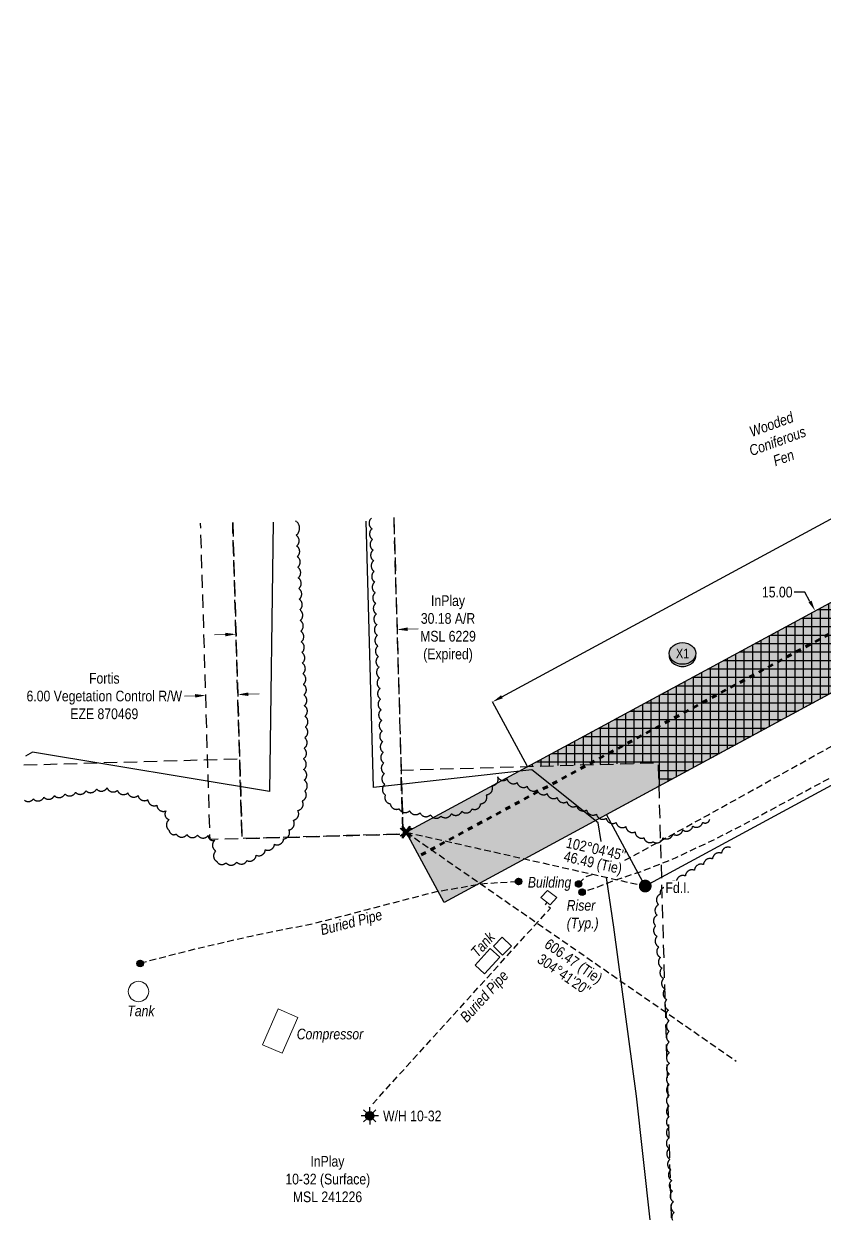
# Model space of a CAD drawing. Extents: x 618784 to 626680, y 5923025 to 5928252.
# Drawn here: x 620253 to 621003, y 5923025 to 5924147 of the extents above; entities that cross this region are included whole.
import ezdxf
from ezdxf.enums import TextEntityAlignment as Align

# ---------------------------------------------------------------- set-up
doc = ezdxf.new("R2010")
doc.units = 0
doc.header["$LTSCALE"] = 5
doc.header["$PDSIZE"] = 0.5
for name, pattern in [('0', [1, 1, 0]), ('foc-ACCESSROAD', [3.75, 2.5, -1.25]), ('foc-FLOWLINE', [3.75, 2.5, -1.25]), ('foc-PROPOSED-HP', [2, 1, -1]), ('foc-TIELINE', [1.875, 1.25, -0.625]), ('UG_PIPE', [1.875, 1.25, -0.625])]:
    doc.linetypes.add(name, pattern=pattern)
doc.layers.get('Defpoints').update_dxf_attribs({"color": 9})
for name, color, linetype in [('ABADATA-DRILL-T', 8, 'Continuous'), ('AS-PIPE-UG', 44, 'UG_PIPE'), ('AS-PIPE-UG-T', 44, 'Continuous'), ('AS-SYMBOL', 7, 'Continuous'), ('C-AR', 13, 'foc-ACCESSROAD'), ('C-RW', 13, 'Continuous'), ('C-WS', 13, 'foc-ACCESSROAD'), ('F-EZE', 190, 'foc-FLOWLINE'), ('L-BD', 7, 'Continuous'), ('L-MON', 1, 'Continuous'), ('L-TIE', 7, 'foc-TIELINE'), ('P-CROSSINGS', 250, 'Continuous'), ('P-PROPOSED', 10, 'Continuous'), ('P-PROPOSED-H', 21, 'Continuous'), ('P-TEMP-BLUE-BORE-H', 131, 'Continuous'), ('P-TEMP-NO CUT-H', 104, 'Continuous'), ('P-TEMP-NO CUT-T', 143, 'Continuous'), ('P-TXT', 4, 'Continuous'), ('T-BUSH', 110, '0'), ('WETLAND', 143, 'Continuous'), ('WETLAND-T', 146, 'Continuous')]:
    doc.layers.add(name, color=color, linetype=linetype)
for name, color, linetype, lineweight in [('AS-GENERAL', 48, 'Continuous', 18), ('C-AR-T', 13, 'Continuous', 9), ('C-WS-T', 13, 'Continuous', 9), ('F-EZE-T', 190, 'Continuous', 9), ('PROPOSED HP', 240, 'foc-PROPOSED-HP', 60), ('T-TEXT', 48, 'Continuous', 18)]:
    doc.layers.add(name, color=color, linetype=linetype, lineweight=lineweight)
doc.styles.add('175L', font='ARIALN.TTF', dxfattribs={"height": 20})
doc.styles.add('80CG', font='ARIALN.TTF', dxfattribs={"height": 10})
doc.styles.add('80L', font='ARIALN.TTF', dxfattribs={"height": 10})
doc.styles.add('80LS', font='ARIALNI.TTF', dxfattribs={"height": 10})
doc.styles.add('Crossing', font='ARIALN.TTF', dxfattribs={"height": 10})
doc.dimstyles.new('Compass 5 000', dxfattribs={"dimscale": 5, "dimtxt": 9, "dimasz": 2, "dimexe": 0.2, "dimexo": 0.0625, "dimgap": 0.5, "dimtad": 0, "dimtih": 1, "dimtoh": 1, "dimzin": 0, "dimdsep": 46, "dimtxsty": '80CG', "dimcen": 0.1, "dimse1": 1, "dimse2": 1, "dimclrd": 256, "dimclrt": 256, "dimaunit": 1, "dimadec": 4, "dimazin": 0, "dimtfac": 0.06, "dimtofl": 0, "dimtmove": 0, "dimatfit": 1, "dimfxl": 0.2, "dimtolj": 1, "dimtzin": 0, "dimlwd": -1, "dimarcsym": 0})

# ---------------------------------------------------------------- blocks, each defined once
blk = doc.blocks.new('GAS')
h = blk.add_hatch(color=255)
h.dxf.hatch_style = 1
edge = h.paths.add_edge_path()
edge.add_arc((0, 0), 0.9, 0, 360)
for p, q in [((-0.81, 0), (-1.62, 0)), ((-0.57, 0.57), (-1.14, 1.14)), ((0, 0.81), (0, 1.62)), ((0.57, 0.57), (1.14, 1.14)), ((1.62, 0), (0.81, 0)), ((-0.57, -0.57), (-1.14, -1.14)), ((0, -0.81), (0, -1.62)), ((1.14, -1.14), (0.57, -0.57))]:
    blk.add_line(p, q)
blk.add_circle((0, 0), 0.8)
blk = doc.blocks.new('RISER')
h = blk.add_hatch(color=255)
h.dxf.hatch_style = 1
edge = h.paths.add_edge_path()
edge.add_arc((0, 0), 0.7, 0, 360)
blk.add_hatch(color=48).paths.add_polyline_path([(0.58, -0.15), (-0.58, -0.15, 0.774597)])
at = {"color": 48}
blk.add_line((-0.58, -0.15), (0.58, -0.15), dxfattribs=at)
blk.add_circle((0, 0), 0.6, dxfattribs=at)
blk = doc.blocks.new('fdia')
at = {"color": 255, "const_width": 1}
blk.add_lwpolyline([(-0.5, 0, 1), (0.5, 0, 1)], format="xyb", close=True, dxfattribs=at)
blk = doc.blocks.new('Fdiaa')
blk.add_blockref('fdia', (0, 0))
blk = doc.blocks.new('fdib')
at = {"color": 1, "const_width": 1.6}
blk.add_lwpolyline([(-0.4, 0, 1), (0.4, 0, 1)], format="xyb", close=True, dxfattribs=at)
at = {"color": 1}
blk.add_circle((0, 0), 0.8, dxfattribs=at)
blk = doc.blocks.new('Fdibb')
blk.add_blockref('fdib', (0, 0))
blk = doc.blocks.new('fdicc')
for name in ['Fdibb', 'Fdiaa']:
    blk.add_blockref(name, (0, 0))
blk = doc.blocks.new('FDI')
blk.add_blockref('fdicc', (0, 0))
blk = doc.blocks.new('*D487')
at = {"layer": 'C-AR-T', "transparency": 16777216}
for p, q in [((620612.2, 5923579.3), (620622.2, 5923579.6)), ((620441.3, 5923574.3), (620431.3, 5923574))]:
    blk.add_line(p, q, dxfattribs=at)
for points in [[(620441.3, 5923576), (620441.4, 5923572.6), (620451.3, 5923574.6)], [(620612.2, 5923581), (620612.3, 5923577.7), (620602.2, 5923579)]]:
    blk.add_solid(points, dxfattribs=at)
at = {"layer": 'Defpoints', "color": 0, "transparency": 16777216}
for p in [(620602.2, 5923579), (620603.9, 5923522.2), (620453, 5923517.7)]:
    blk.add_point(p, dxfattribs=at)
at = {"layer": 'C-AR-T', "transparency": 16777216, "insert": (620650.1, 5923579.6), "char_height": 10, "attachment_point": 5, "style": '80CG'}
blk.add_mtext('\\A1;InPlay\\P30.18 A/R\\PMSL 6229\\P(Expired)', dxfattribs=at)
blk = doc.blocks.new('*D488')
at = {"layer": 'Defpoints', "color": 0, "transparency": 16777216}
for p in [(620423, 5923517.2), (620423, 5923516.8), (620453, 5923517.7)]:
    blk.add_point(p, dxfattribs=at)
at = {"layer": 'F-EZE-T', "transparency": 16777216}
for p, q in [((620413, 5923516.9), (620403, 5923516.6)), ((620463, 5923518.4), (620473, 5923518.6))]:
    blk.add_line(p, q, dxfattribs=at)
for points in [[(620462.9, 5923520), (620463, 5923516.7), (620453, 5923518.1)], [(620413, 5923518.5), (620413.1, 5923515.2), (620423, 5923517.2)]]:
    blk.add_solid(points, dxfattribs=at)
at = {"layer": 'F-EZE-T', "transparency": 16777216, "insert": (620327.9, 5923516.6), "char_height": 10, "attachment_point": 5, "style": '80CG'}
blk.add_mtext('\\A1;Fortis\\P6.00 Vegetation Control R/W\\PEZE 870469', dxfattribs=at)
blk = doc.blocks.new('*D539')
at = {"layer": 'Defpoints', "color": 0, "transparency": 16777216}
for p in [(620999.4, 5923599.4), (620994.2, 5923596.6), (621035.1, 5923533.5)]:
    blk.add_point(p, dxfattribs=at)
at = {"layer": 'P-TXT', "transparency": 16777216}
for p, q in [((620984.7, 5923614.1), (620974.7, 5923614.1)), ((620989.4, 5923605.3), (620984.7, 5923614.1)), ((621034.6, 5923521.8), (621039.4, 5923513))]:
    blk.add_line(p, q, dxfattribs=at)
for points in [[(620990.9, 5923606.1), (620988, 5923604.6), (620994.2, 5923596.6)], [(621036.1, 5923522.6), (621033.2, 5923521), (621029.9, 5923530.6)]]:
    blk.add_solid(points, dxfattribs=at)
at = {"layer": 'P-TXT', "transparency": 16777216, "insert": (620958.7, 5923614.1), "char_height": 10, "attachment_point": 5, "style": '80CG'}
blk.add_mtext('\\A1;15.00', dxfattribs=at)
blk = doc.blocks.new('TEMP')
h = blk.add_hatch(color=255)
h.dxf.hatch_style = 1
h.paths.add_polyline_path([(0, 0.25), (-0.67, 1.15), (-0.67, 0.67), (-1.15, 0.67), (-0.25, 0), (-1.15, -0.67), (-0.67, -0.67), (-0.67, -1.15), (0, -0.25), (0.67, -1.15), (0.67, -0.67), (1.15, -0.67), (0.25, 0), (1.15, 0.67), (0.67, 0.67), (0.67, 1.15)])
h.paths.add_polyline_path([(0.57, 0.85), (0.57, 0.57), (0.85, 0.57), (0.08, 0), (0.85, -0.57), (0.57, -0.57), (0.57, -0.85), (0, -0.08), (-0.57, -0.85), (-0.57, -0.57), (-0.85, -0.57), (-0.08, 0), (-0.85, 0.57), (-0.57, 0.57), (-0.57, 0.85), (0, 0.08)], flags=16)
h = blk.add_hatch(color=1)
h.dxf.hatch_style = 1
h.paths.add_polyline_path([(0, 0.08), (-0.57, 0.85), (-0.57, 0.57), (-0.85, 0.57), (-0.08, 0), (-0.85, -0.57), (-0.57, -0.57), (-0.57, -0.85), (0, -0.08), (0.57, -0.85), (0.57, -0.57), (0.85, -0.57), (0.08, 0), (0.85, 0.57), (0.57, 0.57), (0.57, 0.85)])
at = {"color": 1}
for p, q in [((-0.08, 0), (0.08, 0)), ((0, 0.08), (0, -0.08))]:
    blk.add_line(p, q, dxfattribs=at)
at = {"color": 255, "flags": 128}
blk.add_lwpolyline([(-0.25, 0), (-1.15, 0.67), (-0.67, 0.67), (-0.67, 1.15), (0, 0.25), (0.67, 1.15), (0.67, 0.67), (1.15, 0.67), (0.25, 0), (1.15, -0.67), (0.67, -0.67), (0.67, -1.15), (0, -0.25), (-0.67, -1.15), (-0.67, -0.67), (-1.15, -0.67)], close=True, dxfattribs=at)
at = {"color": 1, "flags": 128}
blk.add_lwpolyline([(-0.08, 0), (-0.85, 0.57), (-0.57, 0.57), (-0.57, 0.85), (0, 0.08), (0.57, 0.85), (0.57, 0.57), (0.85, 0.57), (0.08, 0), (0.85, -0.57), (0.57, -0.57), (0.57, -0.85), (0, -0.08), (-0.57, -0.85), (-0.57, -0.57), (-0.85, -0.57)], close=True, dxfattribs=at)
blk = doc.blocks.new('*D570')
at = {"layer": 'Defpoints', "color": 0, "transparency": 16777216}
for p in [(621688.4, 5924050.8), (621721.1, 5923990.2), (620724.7, 5923450.6, 4218.8)]:
    blk.add_point(p, dxfattribs=at)
at = {"layer": 'P-TEMP-NO CUT-T', "transparency": 16777216}
for p, q in [((621679.6, 5924046), (621259.6, 5923818.6)), ((620700.7, 5923515.9), (621120.6, 5923743.3))]:
    blk.add_line(p, q, dxfattribs=at)
for points in [[(621678.8, 5924047.5), (621680.4, 5924044.5), (621688.4, 5924050.8)], [(620699.9, 5923517.4), (620701.4, 5923514.5), (620691.9, 5923511.2)]]:
    blk.add_solid(points, dxfattribs=at)
at = {"layer": 'P-TEMP-NO CUT-T', "transparency": 16777216, "insert": (621190.1, 5923781), "char_height": 10, "attachment_point": 5, "rotation": 28.4358, "style": '80CG'}
blk.add_mtext('\\A1;{\\fArial Narrow|b1|i0|c0|p34;\\H1.4x;NO CUT ZONE 226.7}', dxfattribs=at)
blk = doc.blocks.new('xing2')
h = blk.add_hatch(color=50)
h.dxf.hatch_style = 1
edge = h.paths.add_edge_path()
edge.add_ellipse((0, 0), major_axis=(-12.5, 0), ratio=0.816297, start_angle=0, end_angle=360)
h = blk.add_hatch(color=250)
h.dxf.hatch_style = 1
edge = h.paths.add_edge_path()
edge.add_ellipse((0, -2), major_axis=(-12.5, 0), ratio=0.816297, start_angle=0, end_angle=180)
edge.add_line((12.5, -2), (12.5, 0))
edge.add_ellipse((0, 0), major_axis=(-12.5, 0), ratio=0.816297, start_angle=0, end_angle=180, ccw=False)
edge.add_line((-12.5, 0), (-12.5, -2))
at = {"color": 250}
blk.add_ellipse((0, 0), major_axis=(-12.5, 0), ratio=0.816297, dxfattribs=at)
blk.add_ellipse((0, -2), major_axis=(-12.5, 0), ratio=0.816297, start_param=0, end_param=3.141593, dxfattribs=at)
at = {"color": 250, "style": 'Crossing'}
blk.add_attdef('CROSSING', text='', height=9, dxfattribs=at).set_placement((0.1, 0), align=Align.MIDDLE_CENTER)
at = {"color": 250, "style": 'Crossing', "flags": 1}
for tag, p in [('OWNER', (0.1, -12.5)), ('DESCRIPTION', (0.1, -25.8)), ('LOCATION', (0.1, -39.3)), ('DWG_REF', (0.1, -52.8))]:
    blk.add_attdef(tag, text='', height=9, dxfattribs=at).set_placement(p, align=Align.MIDDLE_CENTER)

msp = doc.modelspace()

# ---------------------------------------------------------------- hatches: boundary and pattern name
at = {"layer": 'P-PROPOSED-H'}
h = msp.add_hatch(color=256, dxfattribs=at)
h.dxf.hatch_style = 1
h.paths.add_polyline_path([(620763.008, 5923471.368), (621988.895, 5924135.192), (622024.561, 5924069.245), (620646.551, 5923323.046), (620610.85, 5923388.975)])
at = {"layer": 'P-TEMP-BLUE-BORE-H'}
h = msp.add_hatch(color=256, dxfattribs=at)
h.dxf.hatch_style = 1
h.paths.add_polyline_path([(620847.67, 5923431.969), (620847.034, 5923454.113), (620724.655, 5923450.6), (620763.008, 5923471.368), (621721.205, 5923990.237), (621769.87, 5923931.42)])
at = {"layer": 'P-TEMP-NO CUT-H', "ltscale": 2}
h = msp.add_hatch(dxfattribs=at)
h.set_pattern_fill('ANSI37', color=256, scale=2.499148, angle=45)
h.set_pattern_definition([(90, (212.678, 2019.71), (-7.934793868, 1e-15), []), (180, (212.678, 2019.71), (-1e-15, -7.934793868), [])])
h.paths.add_polyline_path([(620847.67, 5923431.969), (620847.034, 5923454.113), (620724.655, 5923450.6), (620763.008, 5923471.368), (621721.205, 5923990.237), (621769.87, 5923931.42)])

# ---------------------------------------------------------------- linework, layer by layer
at = {"layer": 'AS-GENERAL'}
for points in [[(620752.218, 5923327.627), (620743.216, 5923334.274), (620736.953, 5923327.652), (620745.955, 5923321.005)], [(620709.472, 5923281.977), (620700.943, 5923290.406), (620692.604, 5923281.969), (620701.134, 5923273.54)]]:
    msp.add_lwpolyline(points, close=True, dxfattribs=at)
at = {"layer": 'AS-GENERAL', "flags": 128}
for points in [[(620698.582, 5923271.928), (620684.447, 5923256.172), (620675.521, 5923264.18), (620689.655, 5923279.936)], [(620509.175, 5923215.342), (620494.644, 5923181.63), (620476.29, 5923189.541), (620490.821, 5923223.253)]]:
    msp.add_lwpolyline(points, close=True, dxfattribs=at)
at = {"layer": 'AS-GENERAL'}
msp.add_circle((620359.956, 5923239.606), 9.558, dxfattribs=at)
at = {"layer": 'AS-PIPE-UG', "flags": 128}
for points in [[(620815.943, 5923362.672), (620827.075, 5923368.626), (620854.39, 5923383.546), (620893.525, 5923405.016), (620919.51, 5923419.401), (621024.035, 5923477.756), (621204.525, 5923584.436), (621314.605, 5923649.971), (621465.885, 5923736.396), (621563.76, 5923788.756), (621631.8, 5923825.016)], [(621649.69, 5923806.681), (621581.615, 5923763.946), (621481.31, 5923712.036), (621326.405, 5923629.056), (621189.34, 5923545.216), (621034.495, 5923453.931), (620932.16, 5923398.681), (620899.66, 5923381.951), (620863.085, 5923364.676), (620832.94, 5923352.591), (620804.77, 5923343.201), (620787.1, 5923336.136), (620775.81, 5923332.776)], [(620715.05, 5923342.436), (620683.83, 5923340.636), (620637.755, 5923332.706), (620574.185, 5923316.196), (620522.645, 5923302.796), (620465.155, 5923291.306), (620407.28, 5923277.856), (620361.985, 5923266.011)], [(620772.785, 5923340.726), (620779.615, 5923347.466), (620785.303, 5923349.426)]]:
    msp.add_lwpolyline(points, dxfattribs=at)
at = {"layer": 'C-AR', "flags": 128}
msp.add_lwpolyline([(620599.377, 5923684.094), (620607.84, 5923387.243), (620457.053, 5923382.915), (620448.59, 5923679.796)], dxfattribs=at)
at = {"layer": 'C-RW', "flags": 128}
msp.add_lwpolyline([(622206.683, 5924081.239), (620834.98, 5923338.456), (620798.708, 5923405.44), (622168.086, 5924146.964)], dxfattribs=at)
at = {"layer": 'C-WS', "elevation": 4218.845, "flags": 128}
msp.add_lwpolyline([(620599.216, 5923680.898), (620607.907, 5923387.154), (620457.002, 5923382.914), (620448.234, 5923679.256)], dxfattribs=at)
at = {"layer": 'F-EZE', "elevation": 4218.845, "flags": 128}
msp.add_lwpolyline([(620448.234, 5923679.256), (620457.002, 5923382.914), (620426.997, 5923382.074), (620418.213, 5923678.93)], dxfattribs=at)
at = {"layer": 'L-TIE', "flags": 128}
for points in [[(620610.85, 5923388.975), (620920.353, 5923174.29)], [(620610.85, 5923388.975), (620834.98, 5923338.456)]]:
    msp.add_lwpolyline(points, dxfattribs=at)
at = {"layer": 'P-PROPOSED', "flags": 128}
msp.add_lwpolyline([(620763.008, 5923471.368), (621988.895, 5924135.192), (622024.561, 5924069.245), (620646.551, 5923323.046), (620610.85, 5923388.975)], close=True, dxfattribs=at)
at = {"layer": 'P-TEMP-NO CUT-T', "flags": 128}
msp.add_lwpolyline([(620724.655, 5923450.6), (620691.86, 5923511.164)], dxfattribs=at)
at = {"layer": 'PROPOSED HP', "flags": 128}
msp.add_lwpolyline([(622000.996, 5924112.818), (620622.963, 5923366.606)], dxfattribs=at)
at = {"layer": 'T-BUSH', "flags": 128}
for points in [[(620253.01, 5923418.967, 0.4173524), (620261.373, 5923420.134, 0.52056705), (620271.248, 5923421.685, 0.52056705), (620281.124, 5923423.237, 0.52056705), (620290.999, 5923424.788, 0.52056705), (620300.875, 5923426.339, 0.52056705), (620310.75, 5923427.891, 0.52056705), (620320.626, 5923429.442, 0.52056705), (620330.483, 5923430.595, 0.52056705), (620340.181, 5923428.167, 0.52056705), (620349.878, 5923425.74, 0.52056705), (620359.575, 5923423.312, 0.52056705), (620368.668, 5923419.449, 0.52056705), (620377.179, 5923414.207, 0.52056705), (620385.691, 5923408.964, 0.52056705), (620388.758, 5923400.716, 0.52056705), (620388.657, 5923390.72, 0.52056705), (620395.309, 5923387.132, 0.52056705), (620405.296, 5923386.709, 0.52056705), (620415.284, 5923386.286, 0.52056705), (620425.272, 5923385.864, 0.52056705), (620431.416, 5923381.361, 0.52056705), (620432.433, 5923371.417, 0.52056705), (620433.451, 5923361.472, 0.52056705), (620441.929, 5923360.308, 0.52056705), (620451.908, 5923360.909, 0.52056705), (620461.645, 5923362.293, 0.52056705), (620470.237, 5923367.404, 0.52056705), (620478.829, 5923372.514, 0.52056705), (620487.42, 5923377.624, 0.52056705), (620496.012, 5923382.735, 0.52056705), (620501.018, 5923391.056, 0.52056705), (620505.154, 5923400.157, 0.52056705), (620509.291, 5923409.258, 0.52056705), (620513.427, 5923418.358, 0.52056705), (620515.865, 5923427.779, 0.52056705), (620515.324, 5923437.761, 0.52056705), (620514.783, 5923447.743, 0.52056705), (620514.509, 5923457.724, 0.52056705), (620515.132, 5923467.701, 0.52056705), (620515.756, 5923477.678, 0.52056705), (620516.38, 5923487.655, 0.52056705), (620515.903, 5923497.64, 0.52056705), (620515.423, 5923507.625, 0.52056705), (620514.942, 5923517.61, 0.52056705), (620514.462, 5923527.595, 0.52056705), (620513.982, 5923537.58, 0.52056705), (620513.501, 5923547.565, 0.52056705), (620513.021, 5923557.55, 0.52056705), (620512.54, 5923567.535, 0.52056705), (620512.06, 5923577.521, 0.52056705), (620511.579, 5923587.506, 0.52056705), (620511.099, 5923597.491, 0.52056705), (620510.619, 5923607.476, 0.52056705), (620510.138, 5923617.461, 0.52056705), (620509.658, 5923627.446, 0.52056705), (620509.177, 5923637.431, 0.52056705), (620508.697, 5923647.416, 0.52056705), (620508.216, 5923657.401, 0.52056705), (620507.736, 5923667.386, 0.52056705), (620507.077, 5923681.092)], [(620578.403, 5923683.477, 0.52056705), (620578.904, 5923673.493, 0.52056705), (620579.405, 5923663.509, 0.52056705), (620579.906, 5923653.525, 0.52056705), (620580.407, 5923643.541, 0.52056705), (620580.908, 5923633.557, 0.52056705), (620581.409, 5923623.573, 0.52056705), (620581.91, 5923613.589, 0.52056705), (620582.411, 5923603.605, 0.52056705), (620582.911, 5923593.621, 0.52056705), (620583.412, 5923583.637, 0.52056705), (620583.913, 5923573.653, 0.52056705), (620584.414, 5923563.669, 0.52056705), (620584.915, 5923553.685, 0.52056705), (620585.416, 5923543.701, 0.52056705), (620585.917, 5923533.717, 0.52056705), (620586.418, 5923523.733, 0.52056705), (620586.919, 5923513.749, 0.52056705), (620587.42, 5923503.765, 0.52056705), (620587.92, 5923493.781, 0.52056705), (620588.421, 5923483.797, 0.52056705), (620588.922, 5923473.813, 0.52056705), (620589.423, 5923463.829, 0.52056705), (620589.924, 5923453.845, 0.52056705), (620590.425, 5923443.861, 0.52056705), (620590.926, 5923433.877, 0.52056705), (620591.427, 5923423.893, 0.52056705), (620595.983, 5923415.677, 0.52056705), (620604.277, 5923410.958, 0.52056705), (620614.09, 5923409.049, 0.52056705), (620623.903, 5923407.141, 0.52056705), (620633.715, 5923405.232, 0.52056705), (620643.515, 5923404.068, 0.52056705), (620653.257, 5923406.31, 0.52056705), (620662.999, 5923408.552, 0.52056705), (620672.741, 5923410.795, 0.52056705), (620680.67, 5923415.59, 0.52056705), (620685.997, 5923424.049, 0.52056705), (620691.324, 5923432.508, 0.52056705), (620696.651, 5923440.967, 0.52056705), (620705.554, 5923438.928, 0.52056705), (620714.937, 5923435.48, 0.52056705), (620724.32, 5923432.032, 0.52056705), (620733.703, 5923428.584, 0.52056705), (620743.087, 5923425.136, 0.52056705), (620752.384, 5923421.472, 0.52056705), (620761.589, 5923417.573, 0.52056705), (620770.794, 5923413.674, 0.52056705), (620779.998, 5923409.774, 0.52056705), (620789.203, 5923405.875, 0.52056705), (620798.408, 5923401.976, 0.52056705), (620807.613, 5923398.077, 0.52056705), (620816.818, 5923394.177, 0.52056705), (620825.496, 5923389.303, 0.52056705), (620833.808, 5923383.749, 0.52056705), (620842.311, 5923379.97, 0.52056705), (620851.615, 5923383.625, 0.52056705), (620860.92, 5923387.28, 0.52056705), (620870.224, 5923390.936, 0.52056705), (620879.528, 5923394.591, 0.52056705), (620888.832, 5923398.247, 0.52056705), (620895.414, 5923400.832, 0.52056705)], [(620914.958, 5923374.47, 0.52056705), (620906.489, 5923369.16, 0.52056705), (620898.019, 5923363.85, 0.52056705), (620889.549, 5923358.54, 0.52056705), (620881.08, 5923353.23, 0.52056705), (620872.61, 5923347.92, 0.52056705), (620864.14, 5923342.61, 0.52056705), (620855.671, 5923337.3, 0.52056705), (620848.903, 5923330.88, 0.52056705), (620847.46, 5923320.988, 0.52056705), (620846.017, 5923311.096, 0.52056705), (620844.682, 5923301.204, 0.52056705), (620846.177, 5923291.32, 0.52056705), (620847.671, 5923281.436, 0.52056705), (620849.166, 5923271.552, 0.52056705), (620850.66, 5923261.667, 0.52056705), (620852.155, 5923251.783, 0.52056705), (620853.649, 5923241.899, 0.52056705), (620855.144, 5923232.015, 0.52056705), (620856.638, 5923222.13, 0.52056705), (620857.418, 5923212.191, 0.52056705), (620857.457, 5923202.194, 0.52056705), (620857.496, 5923192.198, 0.52056705), (620857.535, 5923182.201, 0.52056705), (620857.551, 5923172.205, 0.52056705), (620857.528, 5923162.208, 0.52056705), (620857.505, 5923152.212, 0.52056705), (620857.482, 5923142.215, 0.52056705), (620857.458, 5923132.219, 0.52056705), (620857.435, 5923122.222, 0.52056705), (620857.412, 5923112.226, 0.52056705), (620857.389, 5923102.229, 0.52056705), (620857.366, 5923092.232, 0.52056705), (620858.124, 5923082.266, 0.52056705), (620858.923, 5923072.302, 0.52056705), (620859.721, 5923062.337, 0.52056705), (620860.52, 5923052.372, 0.52056705), (620861.319, 5923042.408, 0.52056705), (620862.117, 5923032.443, 0.33812884), (620860.445, 5923025.228, 0.33812884)]]:
    msp.add_lwpolyline(points, format="xyb", dxfattribs=at)
at = {"layer": 'WETLAND'}
for points in [[(620486.185, 5923679.669), (620482.861, 5923427.059), (620260.61, 5923464.101), (620254.111, 5923460.31)], [(620793.542, 5923380.095), (620790.887, 5923397.642), (620728.64, 5923447.331), (620580.095, 5923431.028), (620573.527, 5923680.619)], [(620839.701, 5923025.382), (620826.82, 5923141.309), (620805.653, 5923300.059), (620798.638, 5923346.42)]]:
    msp.add_lwpolyline(points, dxfattribs=at)

# ---------------------------------------------------------------- block references
at = {"layer": 'ABADATA-DRILL-T', "xscale": 4.998295350000026, "yscale": 4.998295350000026, "zscale": 4.998295350000026}
msp.add_blockref('GAS', (620576.675, 5923123.066), dxfattribs=at)
at = {"layer": 'AS-SYMBOL', "xscale": 4.998295350000026, "yscale": 4.998295350000026, "zscale": 4.998295350000026}
for p in [(620716.26, 5923342.746), (620772.5, 5923340.431), (620775.795, 5923332.761), (620361.515, 5923265.896)]:
    msp.add_blockref('RISER', p, dxfattribs=at)
at = {"layer": 'L-MON'}
for name, p, xscale, yscale, zscale in [('TEMP', (620610.85, 5923388.975), 4.998295350000006, 4.998295350000006, 4.998295350000006), ('FDI', (620834.98, 5923338.456, 4218.845), 4.998295350000026, 4.998295350000026, 4.998295350000026)]:
    msp.add_blockref(name, p, dxfattribs=dict(at, xscale=xscale, yscale=yscale, zscale=zscale))
at = {"layer": 'P-CROSSINGS', "xscale": 0.99965907, "yscale": 0.99965907, "zscale": 0.99965907}
msp.add_blockref('xing2', (620869.936, 5923556.631), dxfattribs=at).add_auto_attribs({'CROSSING': 'X1'})

# ---------------------------------------------------------------- texts
at = {"layer": 'AS-PIPE-UG-T', "attachment_point": 1, "style": '80L'}
for s, width, gutter_width, insert, char_height, rotation in [('\\pt29.9896;{\\fArial Narrow|b0|i1|c0|p34;Buried Pipe}', 58.99563, 49.966, (620529.424, 5923301.967), 9.99653, 14.55885), ('\\pt29.97937;{\\fArial Narrow|b0|i1|c0|p34;Buried Pipe}', 59.01575, 49.983, (620660.361, 5923216.608), 9.99312, 47.781134)]:
    msp.add_mtext_dynamic_manual_height_columns(s, width=width, gutter_width=gutter_width, heights=[0], dxfattribs=dict(at, insert=insert, char_height=char_height, rotation=rotation))
at = {"layer": 'L-BD', "style": '80L'}
for s, rotation, p in [("102°04'45''", 347.2979, (620788.862, 5923373.302)), ('46.49 (Tie)', 347.2979, (620785.73, 5923359.406)), ('606.47 (Tie)', 325.2532, (620767.094, 5923267.141)), ("304°41'20''", 325.2532, (620758.975, 5923255.436))]:
    msp.add_text(s, height=9.99659, rotation=rotation, dxfattribs=at).set_placement(p, align=Align.MIDDLE)
at = {"layer": 'T-TEXT', "attachment_point": 1, "style": '80L'}
for s, width, gutter_width, insert, char_height in [('{\\fArial Narrow|b0|i1|c0|p34;Building}', 26.16884, 49.983, (620724.905, 5923346.962), 9.99318), ('\\pt29.9896;{\\fArial Narrow|b0|i1|c0|p34;Riser\\P(Typ.)}', 27.81204, 49.966, (620761.378, 5923325.358), 9.99653), ('{\\fArial Narrow|b0|i1|c0|p34;Tank}', 92.90473, 49.983, (620349.52, 5923226.411), 9.99318), ('{\\fArial Narrow|b0|i1|c0|p34;Compressor}', 26.16884, 49.983, (620508.294, 5923204.687), 9.99318)]:
    msp.add_mtext_dynamic_manual_height_columns(s, width=width, gutter_width=gutter_width, heights=[0], dxfattribs=dict(at, insert=insert, char_height=char_height))
at = {"layer": 'T-TEXT', "insert": (620670.393, 5923277.582), "char_height": 9.99318, "attachment_point": 1, "rotation": 48.105216, "style": '80L'}
msp.add_mtext_dynamic_manual_height_columns('{\\fArial Narrow|b0|i1|c0|p34;Tank}', width=26.16884, gutter_width=49.983, heights=[0], dxfattribs=at)
at = {"layer": 'WETLAND-T', "linetype": 'Continuous', "insert": (620951.505, 5923776.159), "char_height": 9.9966, "width": 67.28715, "attachment_point": 2, "rotation": 20, "style": '80LS'}
msp.add_mtext('Wooded\\PConiferous\\PFen', dxfattribs=at)

# ---------------------------------------------------------------- dimensions: what is measured, and where the dimension line sits
at = {"layer": 'C-AR-T'}
dim = msp.add_linear_dim(base=(620602.229, 5923579.048, 4218.845), p1=(620453.014, 5923517.706, 4218.845), p2=(620603.912, 5923522.17, 4218.845), angle=1.694782, text='InPlay\\P30.18 A/R\\PMSL 6229\\P(Expired)', dimstyle='Compass 5 000', dxfattribs=at)
dim.commit()
dim.dimension.update_dxf_attribs({"geometry": '*D487', "text_midpoint": (620650.147, 5923579.639, 4218.845), "dimtype": 161})
at = {"layer": 'F-EZE-T'}
dim = msp.add_aligned_dim(p1=(620453.014, 5923517.706, 4218.845), p2=(620423.01, 5923516.818, 4218.845), distance=-0.35, text='Fortis\\P6.00 Vegetation Control R/W\\PEZE 870469', dimstyle='Compass 5 000', dxfattribs=at)
dim.commit()
dim.dimension.update_dxf_attribs({"geometry": '*D488', "text_midpoint": (620327.851, 5923516.576, 4218.845)})
at = {"layer": 'P-TEMP-NO CUT-T'}
dim = msp.add_linear_dim(base=(621688.354, 5924050.77), p1=(620724.655, 5923450.6, 4218.845), p2=(621721.15, 5923990.207), angle=28.435757, text='{\\fArial Narrow|b1|i0|c0|p34;\\H1.4x;NO CUT ZONE 226.7}', dimstyle='Compass 5 000', override={"dimtih": 0}, dxfattribs=at)
dim.commit()
dim.dimension.update_dxf_attribs({"geometry": '*D570', "text_midpoint": (621190.107, 5923780.967), "dimtype": 161})
at = {"layer": 'P-TXT', "color": 1}
dim = msp.add_linear_dim(base=(620994.182, 5923596.55), p1=(621035.139, 5923533.468), p2=(620999.438, 5923599.397), angle=118.435757, text='15.00', dimstyle='Compass 5 000', dxfattribs=at)
dim.commit()
dim.dimension.update_dxf_attribs({"geometry": '*D539', "text_midpoint": (620958.72, 5923614.137), "dimtype": 161})

# ---------------------------------------------------------------- next in the draw order: texts
at = {"layer": 'ABADATA-DRILL-T', "insert": (620575.539, 5923127.867), "char_height": 9.99659, "attachment_point": 1, "style": '80L', "bg_fill": 2}
msp.add_mtext_dynamic_manual_height_columns('\\pi13.6685;W/H 10-32', width=81.30222, gutter_width=49.966, heights=[0], dxfattribs=at)

# ---------------------------------------------------------------- next in the draw order: linework, layer by layer
at = {"layer": 'AS-PIPE-UG', "flags": 128}
msp.add_lwpolyline([(620579.469, 5923134.141), (620746.078, 5923317.764), (620741.477, 5923321.162), (620742.982, 5923323.2)], dxfattribs=at)
at = {"layer": 'C-WS', "elevation": 4218.845, "flags": 128}
msp.add_lwpolyline([(620252.557, 5923452.051), (620454.851, 5923457.857), (620457.002, 5923382.914), (620607.826, 5923387.243), (620606.038, 5923447.196), (620847.034, 5923454.113), (620859.345, 5923025.226)], dxfattribs=at)

# ---------------------------------------------------------------- next in the draw order: block references
at = {"layer": 'AS-SYMBOL', "xscale": 4.998295350000026, "yscale": 4.998295350000026, "zscale": 4.998295350000026}
msp.add_blockref('GAS', (620576.715, 5923122.971), dxfattribs=at)

# ---------------------------------------------------------------- next in the draw order: texts
at = {"layer": 'C-WS-T', "insert": (620495.791, 5923085.349), "char_height": 9.99659, "attachment_point": 1, "style": '80L', "bg_fill": 2}
msp.add_mtext_dynamic_manual_height_columns('\\pi25.33232;InPlay\\P\\pi1.83079;10-32 (Surface)\\P\\pi8.87818;MSL 241226', width=81.30222, gutter_width=49.966, heights=[0], dxfattribs=at)
at = {"layer": 'L-MON', "insert": (620853.948, 5923341.966), "char_height": 9.9966, "attachment_point": 1, "style": '175L', "bg_fill": 3, "box_fill_scale": 1.15, "bg_fill_color": 256, "bg_fill_true_color": 256, "bg_fill_transparency": 0}
msp.add_mtext_dynamic_manual_height_columns('Fd.I.', width=22.02904, gutter_width=99.932, heights=[0], dxfattribs=at)

doc.saveas('drawing.dxf')
